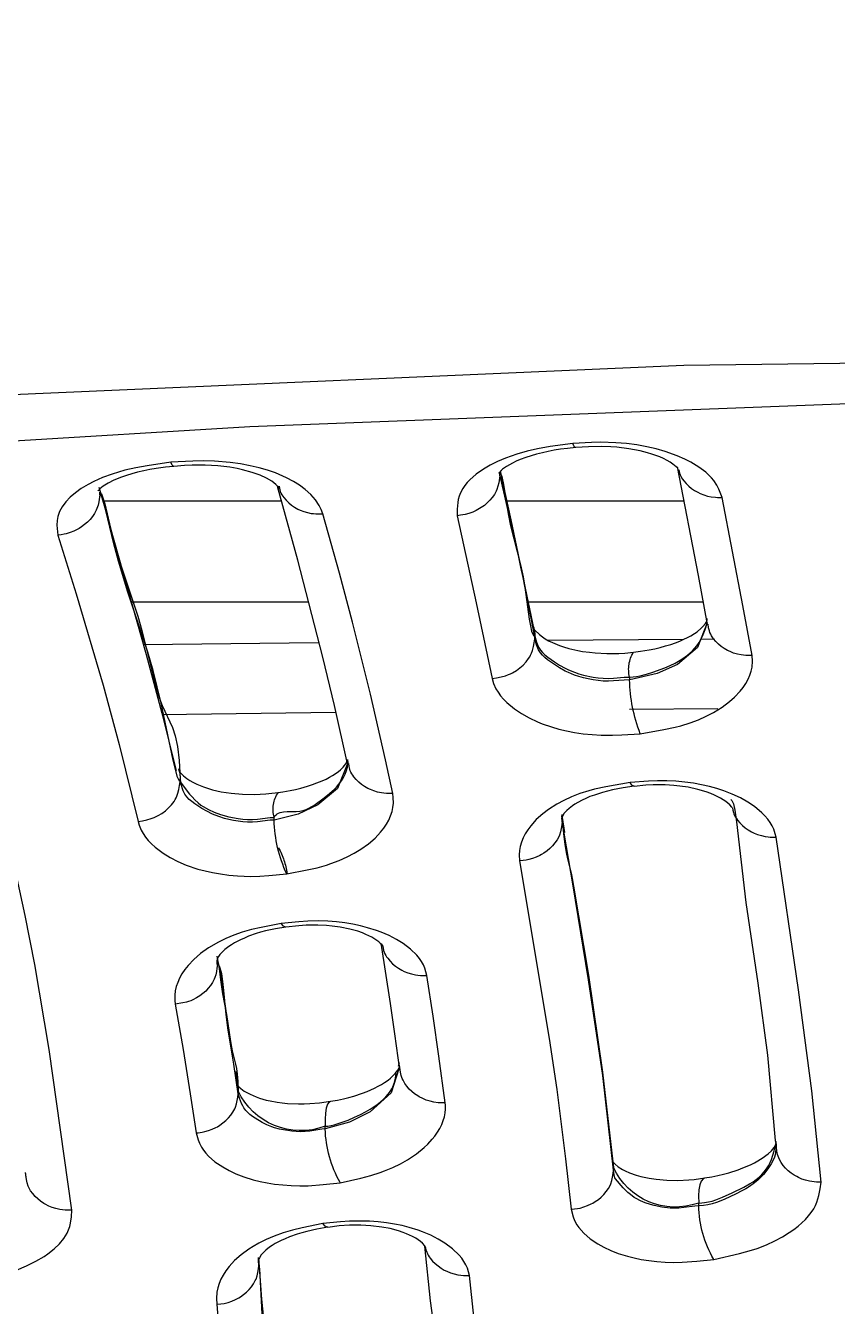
# Model space of a CAD drawing. Header units: inches. Extents: x 5931 to 10048, y 0 to 3185.
# Drawn here: x 7219.383 to 7220.759, y 967.028 to 969.2 of the extents above; entities that cross this region are included whole.
import ezdxf

# ---------------------------------------------------------------- set-up
doc = ezdxf.new("R2010")
doc.units = ezdxf.units.IN
doc.header["$LTSCALE"] = 48
doc.header["$MEASUREMENT"] = 0
doc.linetypes.add('DASHDOT2', pattern=[0.5, 0.25, -0.125, 0, -0.125])
for name, color, linetype in [('A-Eqpm-NIC', 8, 'DASHDOT2'), ('A-Flor-Case-Full Height', 8, 'Continuous'), ('A-Flor-Pattern', 8, 'Continuous')]:
    doc.layers.add(name, color=color, linetype=linetype)

# ---------------------------------------------------------------- blocks, each defined once
blk = doc.blocks.new('Precor_r815')
for p, q in [((1.635, 67.3025), (1.635, 67.3073)), ((1.635, 67.3073), (1.635, 67.3073)), ((2.3144, 67.269), (2.3144, 67.2738)), ((1.3217, 67.258), (1.6232, 67.258)), ((2.0055, 67.258), (2.3061, 67.258)), ((1.587, 67.0802), (1.2889, 67.0802)), ((2.2609, 67.0802), (1.9604, 67.0802)), ((1.5753, 67.02), (1.5753, 67.02)), ((1.5753, 67.0152), (1.5753, 67.02)), ((1.5753, 67.0152), (1.5753, 67.0152)), ((1.4141, 66.9428), (1.4141, 66.9477)), ((2.178, 66.768), (2.178, 66.768)), ((2.178, 66.7631), (2.178, 66.768)), ((2.178, 66.7631), (2.178, 66.7631)), ((1.5286, 66.6977), (1.5286, 66.6977)), ((1.5286, 66.6929), (1.5286, 66.6977)), ((2.0183, 66.6953), (2.0183, 66.7002)), ((2.1147, 66.4403), (2.1147, 66.4452)), ((2.0793, 66.2128), (2.0793, 66.2176)), ((1.9314, 66.1504), (1.9314, 66.1552)), ((1.4415, 66.0778), (1.4415, 66.0826)), ((1.2969, 66.0149), (1.2969, 66.0198)), ((2.0442, 65.9099), (2.0442, 65.9145))]:
    blk.add_line(p, q)
for points in [[(0, 67.5133), (1.3221, 67.4975), (2.6846, 67.4357), (4.0554, 67.3309), (4.4175, 67.2874), (4.8854, 67.1892), (5.1803, 67.088), (5.3818, 66.9957), (5.5557, 66.8932), (5.7196, 66.7614), (5.8228, 66.6357), (5.8875, 66.4905), (5.9043, 66.3127), (5.7837, 65.4609)], [(5.6769, 65.853), (5.7282, 66.2624), (5.7264, 66.3454), (5.7106, 66.4396), (5.6893, 66.5033), (5.6427, 66.5945), (5.5568, 66.7048), (5.4449, 66.8048), (5.2551, 66.9251), (4.9992, 67.038), (4.7425, 67.1179), (4.3824, 67.1902), (4.0278, 67.2352), (2.6745, 67.3506), (2.0596, 67.3897), (0.9895, 67.4324), (0, 67.448)], [(1.2569, 67.2646), (1.2626, 67.2793), (1.2661, 67.2865), (1.2712, 67.2943), (1.2752, 67.2993), (1.2848, 67.3089), (1.2965, 67.318), (1.31, 67.3266), (1.3204, 67.3322), (1.3333, 67.3381), (1.354, 67.3457), (1.369, 67.3502), (1.385, 67.354), (1.4019, 67.3571), (1.4195, 67.3595), (1.4375, 67.3611), (1.4631, 67.3618), (1.4789, 67.3614), (1.5108, 67.3598)], [(1.3315, 67.3131), (1.3324, 67.3163), (1.3406, 67.3234), (1.3456, 67.3269), (1.3506, 67.3299), (1.3564, 67.333), (1.3631, 67.336), (1.3764, 67.3411), (1.3839, 67.3434), (1.3965, 67.3468), (1.4154, 67.3504), (1.4358, 67.353), (1.4463, 67.3538), (1.4624, 67.3544), (1.484, 67.3539), (1.5057, 67.3525)], [(1.5056, 67.3526), (1.5199, 67.3511), (1.5315, 67.3495), (1.5422, 67.3477), (1.5525, 67.3457), (1.5625, 67.3434), (1.5724, 67.3408), (1.5817, 67.338), (1.5905, 67.3351), (1.6004, 67.3313), (1.6072, 67.3283), (1.6134, 67.3252), (1.6233, 67.3194), (1.6303, 67.3144), (1.6327, 67.3121), (1.6367, 67.3074), (1.6367, 67.3078)], [(1.5057, 67.3529), (1.5059, 67.3528), (1.5062, 67.3527), (1.5063, 67.3526), (1.5064, 67.3526), (1.5066, 67.3527), (1.5067, 67.3527), (1.507, 67.3529), (1.5073, 67.3532), (1.5076, 67.3535), (1.5079, 67.354), (1.5082, 67.3544), (1.5085, 67.355), (1.5089, 67.3556), (1.5095, 67.3569), (1.5101, 67.3583), (1.5108, 67.3598)], [(1.5108, 67.3598), (1.5492, 67.3547), (1.5707, 67.3506), (1.5886, 67.3461), (1.6057, 67.341), (1.6251, 67.3338), (1.6387, 67.3278), (1.6512, 67.3213), (1.6626, 67.3144), (1.6748, 67.3056), (1.6856, 67.2958), (1.6902, 67.2908), (1.6942, 67.2858), (1.6977, 67.2806), (1.7018, 67.2726), (1.7039, 67.2669), (1.7054, 67.2612), (1.7064, 67.2555), (1.7073, 67.244), (1.7074, 67.2324)], [(1.9357, 67.2358), (1.9383, 67.2431), (1.9418, 67.2505), (1.9481, 67.2602), (1.9561, 67.2697), (1.9658, 67.2787), (1.9751, 67.286), (1.9856, 67.2928), (1.9973, 67.2993), (2.0162, 67.3078), (2.0295, 67.3126), (2.0438, 67.3168), (2.0589, 67.3206), (2.0755, 67.3238), (2.0929, 67.3264), (2.1198, 67.3286), (2.1381, 67.329), (2.1566, 67.3286), (2.1939, 67.3266)], [(1.3304, 67.3133), (1.3293, 67.3075), (1.3284, 67.3047), (1.3273, 67.3019), (1.3259, 67.2992), (1.3242, 67.2966), (1.3224, 67.294), (1.3184, 67.2892), (1.3139, 67.2847), (1.3092, 67.2806), (1.3041, 67.2769), (1.2986, 67.2736), (1.2943, 67.2714), (1.2883, 67.269), (1.282, 67.2671), (1.2755, 67.2657), (1.2684, 67.2648), (1.2648, 67.2646), (1.2569, 67.2646)], [(1.282, 67.0406), (1.2971, 67.1269), (1.3328, 67.3184)], [(1.635, 67.3073), (1.634, 67.3069), (1.6331, 67.3058), (1.6313, 67.3016), (1.6283, 67.2874), (1.6206, 67.2355), (1.6164, 67.2143), (1.5995, 67.1459), (1.5952, 67.1244), (1.5921, 67.106), (1.5849, 67.05), (1.5829, 67.0381), (1.5807, 67.0286), (1.5782, 67.0223), (1.5768, 67.0206), (1.5753, 67.02)], [(1.6345, 67.3111), (1.6162, 67.2252), (1.5771, 67.0317)], [(2.009, 67.2787), (2.0103, 67.2825), (2.0153, 67.2875), (2.0221, 67.293), (2.0311, 67.2984), (2.0419, 67.3036), (2.0554, 67.3087), (2.072, 67.3135), (2.0813, 67.3155), (2.0933, 67.3177), (2.1138, 67.3202), (2.1354, 67.3216), (2.1577, 67.3216), (2.1707, 67.3209), (2.189, 67.3192)], [(2.1891, 67.3195), (2.1896, 67.3195), (2.1916, 67.3216), (2.1939, 67.3266)], [(2.1891, 67.3194), (2.2028, 67.3179), (2.219, 67.3155), (2.2296, 67.3136), (2.2398, 67.3114), (2.2502, 67.3089), (2.2601, 67.3062), (2.2694, 67.3032), (2.2778, 67.3003), (2.2908, 67.2948), (2.3001, 67.29), (2.3086, 67.2847), (2.3117, 67.2823), (2.3147, 67.2795), (2.3175, 67.2764), (2.3173, 67.277)], [(2.1939, 67.3266), (2.2338, 67.3206), (2.2532, 67.317), (2.2718, 67.3126), (2.2937, 67.3059), (2.31, 67.2996), (2.3248, 67.2927), (2.3345, 67.2875), (2.346, 67.2803), (2.356, 67.2729), (2.3648, 67.2651), (2.3724, 67.2568), (2.3785, 67.2482), (2.3831, 67.2395), (2.386, 67.2307), (2.3871, 67.2241), (2.3874, 67.2154), (2.3856, 67.1979)], [(1.635, 67.3024), (1.6367, 67.2903), (1.638, 67.2843), (1.6399, 67.2785), (1.6411, 67.2756), (1.6441, 67.27), (1.6476, 67.2647), (1.6517, 67.2596), (1.6561, 67.2549), (1.661, 67.2506), (1.6663, 67.2466), (1.6691, 67.2448), (1.6749, 67.2415), (1.6809, 67.2387), (1.6873, 67.2363), (1.6937, 67.2345), (1.7014, 67.233), (1.7074, 67.2324)], [(1.2063, 66.9856), (1.2218, 67.0741), (1.2569, 67.2646)], [(1.8938, 66.7945), (1.916, 66.8977), (1.9356, 66.9829), (1.9779, 67.154), (2.0123, 67.2838)], [(2.01, 67.2843), (2.0094, 67.2807), (2.0088, 67.2777), (2.0079, 67.2748), (2.0067, 67.2721), (2.0053, 67.2694), (2.0037, 67.2668), (2.0019, 67.2643), (1.9979, 67.2595), (1.9935, 67.2551), (1.9888, 67.251), (1.9837, 67.2473), (1.9783, 67.2441), (1.974, 67.242), (1.9679, 67.2397), (1.9617, 67.2378), (1.9552, 67.2365), (1.9513, 67.236), (1.9474, 67.2357), (1.9435, 67.2355), (1.9357, 67.2358)], [(2.3144, 67.2738), (2.3117, 67.2711), (2.3061, 67.2535), (2.2964, 67.2104), (2.2803, 67.1502), (2.25, 67.0552), (2.2431, 67.03), (2.2229, 66.9454), (2.2135, 66.9118), (2.2085, 66.8978), (2.1908, 66.8586), (2.1863, 66.844), (2.1826, 66.825), (2.1798, 66.8002), (2.178, 66.768)], [(2.178, 66.7631), (2.1793, 66.764), (2.1824, 66.7711), (2.19, 66.8013), (2.2102, 66.9016), (2.2239, 66.9593), (2.2329, 66.9917), (2.2674, 67.0991), (2.2828, 67.152), (2.2907, 67.1829), (2.3041, 67.2418), (2.3103, 67.2637), (2.3124, 67.2676), (2.3144, 67.2689)], [(2.316, 67.2829), (2.3137, 67.2751), (2.3113, 67.2661), (2.3066, 67.2482)], [(2.3144, 67.2689), (2.3161, 67.2567), (2.3174, 67.2507), (2.3193, 67.2449), (2.3205, 67.242), (2.3235, 67.2364), (2.327, 67.231), (2.331, 67.2258), (2.3355, 67.2211), (2.3404, 67.2166), (2.3457, 67.2126), (2.3498, 67.2098), (2.3527, 67.2081), (2.3587, 67.2051), (2.365, 67.2026), (2.3714, 67.2005), (2.3753, 67.1995), (2.3799, 67.1986), (2.3856, 67.1979)], [(1.7074, 67.2324), (1.6748, 67.0789), (1.6478, 66.9453)], [(1.8166, 66.7423), (1.8288, 66.8016), (1.8544, 66.9175), (1.8849, 67.0443), (1.9073, 67.1309), (1.9357, 67.2358)], [(2.3856, 67.1979), (2.3544, 67.0944), (2.3087, 66.9332), (2.2815, 66.8287), (2.2495, 66.6928)], [(2.2906, 67.1894), (2.2355, 66.9872), (2.2093, 66.884), (2.1846, 66.7827)], [(1.4076, 66.9917), (1.3958, 66.9932), (1.3808, 66.9957), (1.3713, 66.9977), (1.3621, 67), (1.353, 67.0026), (1.3445, 67.0053), (1.3365, 67.0082), (1.329, 67.0112), (1.3222, 67.0143), (1.316, 67.0174), (1.3104, 67.0206), (1.3041, 67.0245), (1.2997, 67.0277), (1.2926, 67.0337), (1.2897, 67.0368), (1.2855, 67.042), (1.2832, 67.0456), (1.2824, 67.048), (1.2824, 67.0511)], [(1.2063, 66.9856), (1.2125, 66.9855), (1.2166, 66.9857), (1.2207, 66.9861), (1.2247, 66.9867), (1.2312, 66.9882), (1.2375, 66.9901), (1.2436, 66.9926), (1.2479, 66.9948), (1.2534, 66.9981), (1.2586, 67.0018), (1.2633, 67.006), (1.2677, 67.0106), (1.2717, 67.0154), (1.2751, 67.0206), (1.2765, 67.0233), (1.2777, 67.0261), (1.2787, 67.029), (1.28, 67.0344), (1.2809, 67.0408)], [(1.2824, 67.0436), (1.2989, 66.9996), (1.3327, 66.9701), (1.3672, 66.954), (1.4141, 66.9428)], [(1.4141, 66.9477), (1.4082, 66.9479), (1.4023, 66.9486), (1.3965, 66.9497), (1.3854, 66.9526), (1.3748, 66.9561), (1.3546, 66.964), (1.3454, 66.968), (1.3369, 66.9724), (1.3256, 66.9792), (1.3158, 66.9865), (1.3075, 66.9942), (1.3039, 66.9981), (1.3001, 67.0029), (1.2962, 67.0085), (1.293, 67.0142), (1.2903, 67.0199), (1.2861, 67.0314), (1.2826, 67.043)], [(1.5777, 67.0364), (1.5765, 67.0313), (1.5752, 67.0304), (1.5675, 67.0226), (1.5625, 67.0185), (1.5576, 67.0151), (1.552, 67.0118), (1.5454, 67.0085), (1.5335, 67.0034), (1.5267, 67.001), (1.5177, 66.9982), (1.5024, 66.9945), (1.4941, 66.993), (1.4827, 66.9914), (1.473, 66.9904), (1.4528, 66.9893), (1.4324, 66.9895), (1.4223, 66.9901), (1.4075, 66.9917)], [(1.578, 67.0363), (1.5772, 67.0343), (1.5769, 67.0333), (1.5765, 67.0318), (1.5761, 67.0301), (1.5758, 67.0285), (1.5757, 67.0268), (1.5755, 67.0251), (1.5754, 67.0234), (1.5753, 67.02)], [(1.2932, 67.0147), (1.27, 67.0149)], [(1.5524, 67.0128), (1.3228, 67.0145)], [(1.5753, 67.02), (1.5725, 67.0095), (1.5701, 67.0032), (1.5688, 67.0004), (1.5657, 66.9953), (1.5621, 66.9909), (1.5581, 66.9868), (1.5535, 66.9829), (1.5419, 66.9744), (1.5332, 66.9687), (1.5235, 66.9631), (1.5182, 66.9605), (1.508, 66.9561), (1.5006, 66.9536), (1.4928, 66.9513), (1.4763, 66.9477), (1.4679, 66.9465), (1.4592, 66.9456), (1.4504, 66.9454), (1.4414, 66.9457), (1.4233, 66.9473), (1.4141, 66.9477)], [(1.4141, 66.9428), (1.4233, 66.9424), (1.4414, 66.9408), (1.4504, 66.9404), (1.4592, 66.9407), (1.4679, 66.9415), (1.4763, 66.9428), (1.4846, 66.9444), (1.4929, 66.9464), (1.5007, 66.9486), (1.5081, 66.9512), (1.5183, 66.9556), (1.5236, 66.9583), (1.5333, 66.9639), (1.542, 66.9696), (1.5537, 66.9782), (1.5582, 66.982), (1.5622, 66.9861), (1.5658, 66.9906), (1.5689, 66.9957), (1.5702, 66.9985), (1.5725, 67.0048), (1.5753, 67.0152)], [(1.6478, 66.9453), (1.6402, 66.9466), (1.6326, 66.9481), (1.6253, 66.9501), (1.62, 66.952), (1.6165, 66.9535), (1.6132, 66.9552), (1.6067, 66.9592), (1.6007, 66.9637), (1.5952, 66.9688), (1.5902, 66.9744), (1.5859, 66.9802), (1.584, 66.9833), (1.5824, 66.9865), (1.5809, 66.9897), (1.5792, 66.9946), (1.5775, 67.0014), (1.5763, 67.0082), (1.5753, 67.0152)], [(2.2405, 67.0052), (1.9435, 67.0088)], [(1.3961, 66.8477), (1.3559, 66.855), (1.3367, 66.8593), (1.3275, 66.8618), (1.3116, 66.8668), (1.2973, 66.8724), (1.2841, 66.8785), (1.272, 66.885), (1.2572, 66.8944), (1.2443, 66.9044), (1.2359, 66.9121), (1.2264, 66.9226), (1.2211, 66.9295), (1.2167, 66.9366), (1.2129, 66.9437), (1.2099, 66.9508), (1.2077, 66.958), (1.2063, 66.9652), (1.2056, 66.976), (1.2063, 66.9856)], [(1.6478, 66.9453), (1.6453, 66.9365), (1.6413, 66.927), (1.6377, 66.9208), (1.6335, 66.9147), (1.6285, 66.9087), (1.6229, 66.9028), (1.6097, 66.8915), (1.5982, 66.8833), (1.5852, 66.8757), (1.5708, 66.8686), (1.5629, 66.8653), (1.5472, 66.8596), (1.5348, 66.856), (1.5216, 66.8528), (1.5078, 66.85), (1.4931, 66.8477), (1.478, 66.8461), (1.4626, 66.8451), (1.4432, 66.8449), (1.4275, 66.8455), (1.3961, 66.8477)], [(1.2642, 66.8914), (1.4144, 66.8903)], [(1.9142, 66.8849), (2.209, 66.8809)], [(1.8166, 66.7423), (1.8231, 66.7421), (1.8274, 66.7423), (1.8317, 66.7427), (1.8359, 66.7433), (1.8424, 66.7447), (1.8487, 66.7467), (1.8548, 66.7491), (1.8591, 66.7513), (1.8646, 66.7546), (1.8697, 66.7583), (1.8744, 66.7625), (1.8789, 66.767), (1.8828, 66.7719), (1.8846, 66.7744), (1.8863, 66.777), (1.8877, 66.7797), (1.8889, 66.7825), (1.8899, 66.7854), (1.8908, 66.7898), (1.8916, 66.7949)], [(2.0183, 66.7002), (2.0169, 66.7027), (2.0151, 66.7047), (2.0131, 66.7063), (2.0107, 66.7076), (2.0082, 66.7086), (2.0026, 66.7098), (1.9964, 66.7103), (1.9806, 66.7105), (1.9746, 66.7111), (1.9691, 66.7123), (1.964, 66.714), (1.9594, 66.7161), (1.9551, 66.7185), (1.9511, 66.7212), (1.9335, 66.7348), (1.9242, 66.7425), (1.916, 66.75), (1.9124, 66.7537), (1.9083, 66.7585), (1.904, 66.7644), (1.9004, 66.7704), (1.8975, 66.7765), (1.8953, 66.7827), (1.8939, 66.7889), (1.8932, 66.795), (1.8933, 66.8024)], [(1.8933, 66.7988), (1.8932, 66.7966), (1.9107, 66.751), (1.9438, 66.7221), (1.9777, 66.7059), (2.0183, 66.6953)], [(2.0112, 66.7441), (2.0037, 66.7452), (1.9913, 66.7474), (1.9818, 66.7495), (1.9728, 66.7518), (1.9617, 66.7551), (1.9533, 66.7579), (1.9455, 66.7608), (1.9365, 66.7646), (1.93, 66.7678), (1.9242, 66.7709), (1.919, 66.7741), (1.9131, 66.778), (1.9091, 66.7811), (1.9056, 66.7841), (1.9012, 66.7885), (1.8987, 66.7914), (1.8955, 66.7961), (1.894, 66.7992), (1.8935, 66.8012)], [(2.1808, 66.7856), (2.1795, 66.7809), (2.1721, 66.7732), (2.1665, 66.7685), (2.1618, 66.7653), (2.1562, 66.762), (2.1497, 66.7586), (2.1384, 66.7538), (2.1318, 66.7515), (2.1232, 66.7488), (2.1083, 66.7454), (2.0913, 66.7427), (2.0719, 66.7411), (2.052, 66.7407), (2.0422, 66.741), (2.0324, 66.7416), (2.0223, 66.7427), (2.0111, 66.7443)], [(2.181, 66.7855), (2.1801, 66.7829), (2.1796, 66.7816), (2.1791, 66.7798), (2.1788, 66.7782), (2.1785, 66.7765), (2.1783, 66.7748), (2.1782, 66.7731), (2.1781, 66.7714), (2.178, 66.768)], [(1.1655, 66.6653), (1.1669, 66.6712), (1.1694, 66.6794), (1.1721, 66.6853), (1.1755, 66.6912), (1.1796, 66.697), (1.1843, 66.7027), (1.1897, 66.7083), (1.2022, 66.7191), (1.2134, 66.727), (1.226, 66.7344), (1.24, 66.7413), (1.2544, 66.7471), (1.2662, 66.7511), (1.2787, 66.7546), (1.2919, 66.7577), (1.3059, 66.7604), (1.3206, 66.7625), (1.3358, 66.764), (1.3512, 66.7647), (1.3667, 66.7648), (1.3823, 66.7642), (1.4136, 66.7619)], [(2.178, 66.768), (2.1772, 66.7623), (2.1763, 66.7602), (2.1621, 66.7413), (2.1577, 66.7361), (2.1529, 66.7309), (2.1475, 66.7258), (2.1428, 66.7219), (2.1388, 66.7191), (2.1301, 66.7139), (2.1204, 66.7094), (2.1096, 66.7054), (2.0953, 66.7013), (2.0796, 66.6983), (2.0716, 66.6972), (2.0634, 66.6966), (2.055, 66.6966), (2.0465, 66.6972), (2.0249, 66.6999), (2.0183, 66.7002)], [(2.0183, 66.6953), (2.0249, 66.695), (2.0465, 66.6923), (2.0551, 66.6916), (2.0634, 66.6917), (2.0716, 66.6923), (2.0876, 66.6946), (2.0954, 66.6963), (2.1028, 66.6982), (2.1125, 66.7015), (2.123, 66.706), (2.1324, 66.7109), (2.1409, 66.716), (2.1532, 66.7242), (2.1581, 66.7279), (2.1625, 66.7319), (2.1665, 66.7364), (2.1698, 66.7413), (2.1727, 66.747), (2.1739, 66.7502), (2.1775, 66.7625), (2.178, 66.7631)], [(2.2495, 66.6928), (2.242, 66.6942), (2.2345, 66.6958), (2.2273, 66.6979), (2.222, 66.6999), (2.2186, 66.7014), (2.2153, 66.7032), (2.209, 66.7072), (2.203, 66.7118), (2.1976, 66.7169), (2.1927, 66.7224), (2.1884, 66.7283), (2.1866, 66.7314), (2.1849, 66.7345), (2.1835, 66.7377), (2.1818, 66.7426), (2.1801, 66.7493), (2.1789, 66.7562), (2.178, 66.7631)], [(1.2402, 66.7169), (1.2403, 66.718), (1.244, 66.7223), (1.2473, 66.7255), (1.2507, 66.7283), (1.2599, 66.7343), (1.2701, 66.7395), (1.2761, 66.7421), (1.2842, 66.7452), (1.2984, 66.7495), (1.315, 66.7532), (1.3291, 66.7553), (1.339, 66.7564), (1.354, 66.7574), (1.3641, 66.7577), (1.3742, 66.7576), (1.3867, 66.7569), (1.4065, 66.7548)], [(1.4065, 66.7552), (1.4072, 66.7552), (1.4103, 66.757), (1.4136, 66.7619)], [(1.4065, 66.7551), (1.4252, 66.7522), (1.4431, 66.7488), (1.452, 66.7466), (1.4604, 66.7442), (1.4741, 66.7396), (1.4817, 66.7367), (1.4886, 66.7336), (1.4949, 66.7306), (1.502, 66.7266), (1.5071, 66.7234), (1.5115, 66.7204), (1.517, 66.7159), (1.5209, 66.7123), (1.5252, 66.7073), (1.5289, 66.7009), (1.5292, 66.7009), (1.5288, 66.6963)], [(1.4136, 66.7619), (1.4546, 66.7542), (1.474, 66.7497), (1.4834, 66.7471), (1.4991, 66.742), (1.5131, 66.7363), (1.5259, 66.7302), (1.5377, 66.7236), (1.5523, 66.714), (1.5618, 66.7065), (1.5729, 66.6961), (1.5822, 66.6855), (1.5873, 66.6783), (1.5917, 66.6711), (1.5953, 66.6638), (1.5981, 66.6564), (1.6001, 66.649), (1.6014, 66.6416), (1.6018, 66.6343), (1.6011, 66.6234)], [(1.9969, 66.6004), (1.962, 66.6074), (1.9453, 66.6114), (1.9294, 66.616), (1.9218, 66.6186), (1.9076, 66.6242), (1.8944, 66.6303), (1.8823, 66.6369), (1.8712, 66.6438), (1.8581, 66.6535), (1.8469, 66.6635), (1.8374, 66.6739), (1.8319, 66.681), (1.8273, 66.6882), (1.8234, 66.6955), (1.8203, 66.7029), (1.8179, 66.7103), (1.8164, 66.7176), (1.8156, 66.725), (1.8159, 66.735), (1.8166, 66.7423)], [(1.2421, 66.7314), (1.2405, 66.7301), (1.238, 66.7238), (1.2356, 66.7129), (1.2324, 66.6925), (1.2165, 66.5501), (1.1965, 66.4078), (1.1802, 66.2804), (1.1672, 66.1301), (1.1655, 66.1236)], [(1.2394, 66.717), (1.2388, 66.7127), (1.238, 66.709), (1.237, 66.7062), (1.2358, 66.7034), (1.2344, 66.7006), (1.2328, 66.698), (1.231, 66.6954), (1.2269, 66.6906), (1.2225, 66.686), (1.2177, 66.6818), (1.2126, 66.678), (1.2071, 66.6747), (1.2028, 66.6725), (1.1967, 66.67), (1.1904, 66.668), (1.1839, 66.6665), (1.1791, 66.6658), (1.1754, 66.6654), (1.1705, 66.6653), (1.1655, 66.6653)], [(1.5286, 66.6977), (1.5267, 66.6719), (1.5245, 66.6524), (1.5223, 66.6379), (1.5199, 66.6268), (1.5152, 66.6086), (1.5128, 66.5985), (1.5117, 66.5925), (1.5095, 66.5787)], [(1.5287, 66.6999), (1.5247, 66.6736)], [(1.5286, 66.6929), (1.5287, 66.6937), (1.5287, 66.6943), (1.5288, 66.6949), (1.5289, 66.6958), (1.5292, 66.6971), (1.5292, 66.6977), (1.5292, 66.6979), (1.5292, 66.6982), (1.5292, 66.6985), (1.5291, 66.6988), (1.529, 66.6991), (1.5289, 66.6995), (1.5285, 66.7005)], [(1.5288, 66.7053), (1.5286, 66.6977)], [(1.5286, 66.6977), (1.5296, 66.7029)], [(1.5291, 66.7005), (1.5291, 66.7053)], [(1.4415, 66.0778), (1.46, 66.2445), (1.4839, 66.4137), (1.5109, 66.5829), (1.5286, 66.6929)], [(1.5286, 66.6929), (1.5293, 66.6868), (1.5303, 66.6807), (1.5316, 66.6747), (1.5335, 66.6689), (1.5347, 66.666), (1.5376, 66.6605), (1.5412, 66.6551), (1.5452, 66.6501), (1.5497, 66.6454), (1.5546, 66.6411), (1.5598, 66.6372), (1.564, 66.6345), (1.5669, 66.6329), (1.573, 66.63), (1.5792, 66.6276), (1.5857, 66.6257), (1.59, 66.6247), (1.5953, 66.6239), (1.6011, 66.6234)], [(2.2495, 66.6928), (2.2475, 66.6864), (2.2441, 66.6777), (2.2408, 66.6715), (2.2368, 66.6654), (2.2321, 66.6594), (2.2267, 66.6536), (2.2207, 66.6478), (2.2067, 66.6368), (2.1951, 66.6294), (2.1822, 66.6224), (2.168, 66.616), (2.1477, 66.6089), (2.1356, 66.6056), (2.1229, 66.6027), (2.1095, 66.6003), (2.0952, 66.5983), (2.0804, 66.5969), (2.0577, 66.5961), (2.0425, 66.5965), (2.0273, 66.5974), (1.9969, 66.6004)], [(1.0887, 66.0564), (1.1045, 66.2175), (1.1271, 66.3956), (1.1655, 66.6653)], [(1.6011, 66.6234), (1.5511, 66.3102), (1.5382, 66.2201), (1.5233, 66.0976), (1.5138, 66.0089)], [(2.362, 66.0073), (2.4008, 66.2908), (2.4248, 66.4405), (2.4413, 66.5272), (2.4592, 66.614)], [(1.5095, 66.5787), (1.4844, 66.4216), (1.4602, 66.2508), (1.4415, 66.0826)], [(1.7589, 66.4214), (1.7623, 66.434), (1.7647, 66.44), (1.7677, 66.4457), (1.7714, 66.4513), (1.7758, 66.4568), (1.7864, 66.4675), (1.7993, 66.4776), (1.8105, 66.4848), (1.8229, 66.4915), (1.8367, 66.4977), (1.8441, 66.5006), (1.8594, 66.5055), (1.8716, 66.5087), (1.8844, 66.5115), (1.898, 66.5138), (1.9123, 66.5156), (1.9271, 66.5168), (1.9421, 66.5174), (1.961, 66.517), (1.9761, 66.5161), (2.0063, 66.5131)], [(1.835, 66.4744), (1.8352, 66.4763), (1.8346, 66.4739), (1.8374, 66.4775), (1.8404, 66.4805), (1.8436, 66.4831), (1.8524, 66.4887), (1.8623, 66.4937), (1.8682, 66.4962), (1.8762, 66.4991), (1.8899, 66.5031), (1.9061, 66.5065), (1.9198, 66.5084), (1.9295, 66.5093), (1.9441, 66.5101), (1.9539, 66.5102), (1.9638, 66.51), (1.9766, 66.509), (1.9983, 66.5063)], [(1.9983, 66.5067), (1.9991, 66.5066), (2.0026, 66.5084), (2.0063, 66.5131)], [(1.9983, 66.5066), (2.016, 66.5034), (2.033, 66.4997), (2.0412, 66.4975), (2.049, 66.495), (2.0617, 66.4904), (2.0688, 66.4873), (2.0754, 66.4842), (2.0856, 66.4788), (2.0908, 66.4755), (2.0954, 66.4723), (2.1021, 66.4669), (2.1055, 66.4637), (2.1105, 66.458), (2.1127, 66.4549), (2.1148, 66.451), (2.1153, 66.4489)], [(2.0063, 66.5131), (2.0405, 66.5061), (2.0569, 66.5021), (2.0724, 66.4975), (2.0869, 66.4922), (2.1003, 66.4864), (2.1126, 66.4801), (2.1298, 66.4697), (2.1432, 66.4598), (2.1547, 66.4495), (2.1644, 66.4389), (2.1701, 66.4315), (2.1749, 66.4241), (2.179, 66.4166), (2.1822, 66.4091), (2.1847, 66.4016), (2.1863, 66.3941), (2.187, 66.3866), (2.1868, 66.377), (2.1862, 66.3705)], [(1.8341, 66.4746), (1.8333, 66.4695), (1.8323, 66.4651), (1.8314, 66.4623), (1.8301, 66.4595), (1.8287, 66.4567), (1.8271, 66.4541), (1.8253, 66.4515), (1.8213, 66.4466), (1.8169, 66.442), (1.8121, 66.4378), (1.807, 66.434), (1.8015, 66.4307), (1.7971, 66.4285), (1.7911, 66.426), (1.7847, 66.424), (1.7782, 66.4225), (1.774, 66.4219), (1.7696, 66.4214), (1.7653, 66.4212), (1.7589, 66.4214)], [(1.8047, 66.2549), (1.8131, 66.3183), (1.8207, 66.3717), (1.8366, 66.4783)], [(2.1147, 66.4452), (2.1142, 66.445), (2.1134, 66.4436), (2.1127, 66.4411), (2.1116, 66.4336), (2.1097, 66.4136), (2.1063, 66.3889), (2.0993, 66.3522), (2.0925, 66.3047), (2.0897, 66.2884), (2.0837, 66.2647), (2.0823, 66.2571), (2.081, 66.2473), (2.08, 66.2344), (2.0793, 66.2176)], [(2.0793, 66.2127), (2.0866, 66.265), (2.0942, 66.3104), (2.0969, 66.3287), (2.0996, 66.3521), (2.1035, 66.3949), (2.1052, 66.4106), (2.1073, 66.4241), (2.1098, 66.434), (2.1113, 66.4374), (2.1129, 66.4395), (2.1147, 66.4403)], [(2.1155, 66.455), (2.1097, 66.421), (2.1063, 66.4001), (2.099, 66.3505)], [(2.1152, 66.4521), (2.1147, 66.4452)], [(2.1147, 66.4403), (2.1154, 66.4342), (2.1163, 66.4281), (2.1176, 66.4221), (2.119, 66.4177), (2.1201, 66.4148), (2.1229, 66.4091), (2.1263, 66.4037), (2.1302, 66.3986), (2.1346, 66.3938), (2.1394, 66.3894), (2.1446, 66.3853), (2.1501, 66.3817), (2.1565, 66.3782), (2.1599, 66.3767), (2.164, 66.3752), (2.167, 66.3742), (2.1733, 66.3727), (2.1862, 66.3705)], [(2.1148, 66.4403), (2.1148, 66.4405), (2.1149, 66.4407), (2.115, 66.4415), (2.1151, 66.4425), (2.1151, 66.4438), (2.1152, 66.4452), (2.1153, 66.4484)], [(2.1154, 66.4485), (2.1154, 66.4483)], [(1.7275, 66.1967), (1.7382, 66.2788), (1.748, 66.3496), (1.7589, 66.4214)], [(2.1862, 66.3705), (2.1728, 66.2904), (2.1607, 66.2122), (2.1507, 66.1435)], [(1.7275, 66.1967), (1.7358, 66.1966), (1.7395, 66.1968), (1.7469, 66.1979), (1.7534, 66.1994), (1.7597, 66.2014), (1.7658, 66.2039), (1.7716, 66.2069), (1.7744, 66.2086), (1.7796, 66.2123), (1.7845, 66.2164), (1.7889, 66.2209), (1.7929, 66.2258), (1.7964, 66.2309), (1.7993, 66.2364), (1.8005, 66.2392), (1.8024, 66.245), (1.8037, 66.2509), (1.8052, 66.263)], [(1.807, 66.2613), (1.8052, 66.2675)], [(1.9227, 66.1992), (1.9104, 66.2015), (1.9007, 66.2036), (1.8915, 66.2059), (1.8827, 66.2085), (1.868, 66.2136), (1.8602, 66.2167), (1.8478, 66.2223), (1.8415, 66.2257), (1.8357, 66.2291), (1.8306, 66.2325), (1.8247, 66.2368), (1.8205, 66.2402), (1.817, 66.2434), (1.8125, 66.2483), (1.808, 66.2544), (1.8052, 66.2597), (1.8049, 66.2609)], [(1.8066, 66.2568), (1.8196, 66.2143), (1.8553, 66.1805), (1.89, 66.1626), (1.9314, 66.1504)], [(1.9314, 66.1552), (1.9268, 66.1555), (1.9216, 66.1565), (1.9161, 66.1578), (1.9043, 66.1617), (1.8926, 66.1662), (1.8815, 66.171), (1.8717, 66.1757), (1.863, 66.1804), (1.8551, 66.1852), (1.849, 66.1894), (1.8432, 66.1937), (1.8378, 66.1981), (1.8328, 66.2026), (1.8283, 66.2072), (1.8243, 66.2119), (1.8209, 66.2167), (1.8184, 66.221), (1.8166, 66.2249), (1.8139, 66.2326), (1.8122, 66.2403), (1.8109, 66.2481)], [(2.0842, 66.252), (2.0804, 66.2262)], [(2.0798, 66.228), (2.0796, 66.2252), (2.0804, 66.2279), (2.0786, 66.2255), (2.0751, 66.222), (2.069, 66.2173), (2.0649, 66.2147), (2.0592, 66.2116), (2.049, 66.207), (2.0429, 66.2048), (2.0318, 66.2015), (2.0248, 66.1998), (2.0132, 66.1977), (2.0046, 66.1965), (1.9956, 66.1956), (1.9769, 66.1947), (1.9674, 66.1947), (1.9579, 66.1951), (1.9413, 66.1966), (1.9227, 66.1995)], [(1.9227, 66.1991), (1.925, 66.198), (1.9278, 66.1939), (1.9299, 66.1874), (1.9312, 66.1784), (1.9317, 66.1676), (1.9314, 66.1552)], [(1.9314, 66.1504), (1.9375, 66.1501), (1.9576, 66.1467), (1.9654, 66.1458), (1.973, 66.1456), (1.9806, 66.1458), (1.988, 66.1465), (2.0022, 66.1487), (2.0089, 66.1502), (2.0176, 66.1527), (2.0222, 66.1543), (2.0308, 66.158), (2.0385, 66.162), (2.0506, 66.1692), (2.0552, 66.1724), (2.0594, 66.1757), (2.0632, 66.1792), (2.0666, 66.1831), (2.0696, 66.1875), (2.0717, 66.1911), (2.0736, 66.1952), (2.077, 66.2047), (2.0793, 66.2128)], [(2.1507, 66.1435), (2.1474, 66.1438), (2.1406, 66.1448), (2.1363, 66.1457), (2.1299, 66.1476), (2.1236, 66.1499), (2.1176, 66.1528), (2.1147, 66.1544), (2.1105, 66.1571), (2.1052, 66.161), (2.1003, 66.1653), (2.0958, 66.17), (2.0918, 66.175), (2.0883, 66.1803), (2.0853, 66.1858), (2.0841, 66.1887), (2.0822, 66.1945), (2.0809, 66.2005), (2.08, 66.2066), (2.0793, 66.2127)], [(1.9061, 66.0557), (1.8708, 66.0639), (1.8539, 66.0685), (1.8381, 66.0736), (1.8306, 66.0764), (1.8165, 66.0825), (1.8036, 66.0891), (1.7918, 66.0961), (1.7763, 66.1067), (1.7632, 66.1178), (1.7574, 66.1235), (1.7497, 66.1322), (1.7452, 66.138), (1.7407, 66.1447), (1.7368, 66.1515), (1.7336, 66.1583), (1.731, 66.1651), (1.729, 66.1719), (1.7277, 66.1788), (1.7271, 66.1856), (1.7271, 66.1922), (1.7275, 66.1967)], [(2.1507, 66.1435), (2.1474, 66.1314), (2.1452, 66.1254), (2.1417, 66.1183), (2.1384, 66.113), (2.1344, 66.1078), (2.1298, 66.1026), (2.1189, 66.0927), (2.1057, 66.0834), (2.0949, 66.0771), (2.0831, 66.0713), (2.07, 66.066), (2.0538, 66.0608), (2.0423, 66.0578), (2.0301, 66.0553), (2.0174, 66.0533), (2.0037, 66.0516), (1.9894, 66.0505), (1.9749, 66.0501), (1.9603, 66.0503), (1.9349, 66.0522), (1.9061, 66.0557)], [(1.0887, 66.0564), (1.0968, 66.0565), (1.1009, 66.0569), (1.1087, 66.0582), (1.1152, 66.0599), (1.1215, 66.0621), (1.1275, 66.0648), (1.1304, 66.0663), (1.1346, 66.0688), (1.1398, 66.0725), (1.1447, 66.0767), (1.1492, 66.0813), (1.1532, 66.0862), (1.1567, 66.0914), (1.1596, 66.0968), (1.1608, 66.0997), (1.1627, 66.1054), (1.164, 66.1114), (1.1655, 66.1235)], [(1.2969, 66.0198), (1.2918, 66.02), (1.2868, 66.0205), (1.2803, 66.0217), (1.2741, 66.0233), (1.268, 66.0253), (1.2565, 66.03), (1.24, 66.0377), (1.2202, 66.0477), (1.2105, 66.0534), (1.2046, 66.0572), (1.1991, 66.0612), (1.1941, 66.0654), (1.1895, 66.0699), (1.1854, 66.0747), (1.1817, 66.0799), (1.1783, 66.0856), (1.1757, 66.0911), (1.1734, 66.0968), (1.1707, 66.1044), (1.1685, 66.1117), (1.1659, 66.1234), (1.1654, 66.1268), (1.1655, 66.1281)], [(1.2869, 66.064), (1.2746, 66.0661), (1.2644, 66.0682), (1.2547, 66.0706), (1.2455, 66.0733), (1.2299, 66.0784), (1.2217, 66.0816), (1.2087, 66.0873), (1.2021, 66.0907), (1.1962, 66.0941), (1.1872, 66.1), (1.1827, 66.1034), (1.1788, 66.1067), (1.1734, 66.1121), (1.1689, 66.1179), (1.1665, 66.122), (1.1658, 66.1237), (1.1655, 66.1252)], [(1.1655, 66.1235), (1.1656, 66.1147), (1.1662, 66.1094), (1.167, 66.1047), (1.1681, 66.1005), (1.1696, 66.0966), (1.1735, 66.0891), (1.1793, 66.0802), (1.187, 66.0702), (1.1915, 66.0652), (1.1966, 66.0601), (1.2021, 66.0552), (1.2103, 66.0491), (1.2166, 66.045), (1.2235, 66.0411), (1.2333, 66.0359), (1.2534, 66.0261), (1.2667, 66.0206), (1.2738, 66.0183), (1.2812, 66.0165), (1.2889, 66.0153), (1.2969, 66.0149)], [(1.1655, 66.1232), (1.1655, 66.1207)], [(1.4419, 66.0915), (1.4417, 66.0899), (1.4422, 66.0917), (1.4389, 66.0881), (1.4338, 66.0838), (1.4266, 66.079), (1.422, 66.0765), (1.4146, 66.0731), (1.4032, 66.069), (1.3951, 66.0666), (1.381, 66.0635), (1.3691, 66.0617), (1.3511, 66.0601), (1.3324, 66.0597), (1.3137, 66.0605), (1.3046, 66.0614), (1.2867, 66.0641)], [(1.2969, 66.0149), (1.3035, 66.0144), (1.3224, 66.0116), (1.3307, 66.0108), (1.3383, 66.0106), (1.3456, 66.011), (1.3596, 66.0127), (1.3728, 66.0155), (1.379, 66.0172), (1.3878, 66.0202), (1.3957, 66.0237), (1.4029, 66.0276), (1.4063, 66.0297), (1.4128, 66.0346), (1.4173, 66.0386), (1.4251, 66.0467), (1.4383, 66.0625), (1.4393, 66.0643), (1.4401, 66.0665), (1.4407, 66.0694), (1.4415, 66.0778)], [(1.5138, 66.0089), (1.5078, 66.0094), (1.5027, 66.0102), (1.4985, 66.011), (1.492, 66.0129), (1.4857, 66.0152), (1.4797, 66.0181), (1.4768, 66.0197), (1.4726, 66.0223), (1.4674, 66.0262), (1.4625, 66.0304), (1.458, 66.0351), (1.4539, 66.0401), (1.4504, 66.0454), (1.4475, 66.0509), (1.4463, 66.0538), (1.4444, 66.0596), (1.4431, 66.0656), (1.4422, 66.0716), (1.4415, 66.0778)], [(2.362, 66.0073), (2.3684, 66.0071), (2.3731, 66.0073), (2.3778, 66.0078), (2.3825, 66.0085), (2.389, 66.01), (2.3953, 66.012), (2.4013, 66.0145), (2.4071, 66.0175), (2.4099, 66.0192), (2.4151, 66.0229), (2.42, 66.027), (2.4245, 66.0315), (2.4285, 66.0364), (2.432, 66.0415), (2.4349, 66.047), (2.4361, 66.0498), (2.4379, 66.0555), (2.4392, 66.0615), (2.4408, 66.0736)], [(2.4405, 66.0717), (2.4405, 66.0673)], [(1.2713, 65.9204), (1.2277, 65.9307), (1.2072, 65.9366), (1.1975, 65.9398), (1.1814, 65.9461), (1.1673, 65.9528), (1.1545, 65.96), (1.1429, 65.9676), (1.1351, 65.9733), (1.1279, 65.9791), (1.1214, 65.985), (1.1154, 65.991), (1.1101, 65.9971), (1.1055, 66.0033), (1.1015, 66.0095), (1.0984, 66.0155), (1.096, 66.0213), (1.0925, 66.033), (1.0902, 66.0447), (1.0887, 66.0564)], [(1.2869, 66.0639), (1.2893, 66.0627), (1.2924, 66.0586), (1.2948, 66.052), (1.2964, 66.0431), (1.2971, 66.0322), (1.2969, 66.0198)], [(1.5138, 66.0089), (1.5102, 65.9956), (1.5077, 65.989), (1.5039, 65.9815), (1.5006, 65.9764), (1.4921, 65.9664), (1.4814, 65.9569), (1.4685, 65.9479), (1.458, 65.9418), (1.4464, 65.9361), (1.4336, 65.931), (1.4179, 65.9258), (1.4064, 65.9229), (1.3944, 65.9204), (1.3818, 65.9183), (1.3681, 65.9166), (1.3539, 65.9155), (1.3394, 65.915), (1.3249, 65.9152), (1.2998, 65.917), (1.2713, 65.9204)], [(2.537, 65.8783), (2.495, 65.8889), (2.475, 65.8948), (2.4562, 65.9014), (2.4389, 65.9088), (2.4231, 65.917), (2.409, 65.9257), (2.4026, 65.9302), (2.3919, 65.9389), (2.3829, 65.9479), (2.3756, 65.957), (2.3726, 65.9617), (2.3698, 65.9668), (2.3675, 65.9726), (2.3656, 65.9783), (2.3643, 65.9841), (2.3628, 65.9957), (2.362, 66.0073)], [(1.6863, 65.8921), (1.69, 65.9047), (1.6925, 65.9108), (1.6957, 65.9166), (1.6996, 65.9223), (1.7041, 65.928), (1.7151, 65.9389), (1.7285, 65.9492), (1.7397, 65.9563), (1.7523, 65.963), (1.7661, 65.9691), (1.7736, 65.9719), (1.7889, 65.9768), (1.801, 65.9799), (1.8138, 65.9825), (1.8273, 65.9848), (1.8417, 65.9865), (1.8565, 65.9876), (1.8715, 65.988), (1.8903, 65.9876), (1.9054, 65.9865), (1.9355, 65.9834)], [(1.7622, 65.9432), (1.7623, 65.9443), (1.7662, 65.9488), (1.7697, 65.952), (1.7733, 65.9548), (1.7777, 65.9577), (1.7829, 65.9607), (1.7931, 65.9656), (1.799, 65.968), (1.8071, 65.9708), (1.8211, 65.9746), (1.8352, 65.9774), (1.8537, 65.9797), (1.8708, 65.9807), (1.8806, 65.9808), (1.8904, 65.9806), (1.9077, 65.9794), (1.9273, 65.9767)], [(1.9273, 65.977), (1.9282, 65.977), (1.9317, 65.9787), (1.9355, 65.9834)], [(1.9355, 65.9834), (1.9705, 65.976), (1.9873, 65.9718), (2.0032, 65.9671), (2.018, 65.9616), (2.0317, 65.9555), (2.0443, 65.949), (2.054, 65.9432), (2.0613, 65.9384), (2.0744, 65.9285), (2.0855, 65.9182), (2.0949, 65.9076), (2.1003, 65.9002), (2.105, 65.8928), (2.1088, 65.8853), (2.1118, 65.8777), (2.1141, 65.8701), (2.1155, 65.8626), (2.1162, 65.8513), (2.1155, 65.8411)], [(1.9273, 65.977), (1.9456, 65.9736), (1.963, 65.9697), (1.9714, 65.9674), (1.9794, 65.9648), (1.9923, 65.96), (1.9996, 65.9569), (2.0062, 65.9538), (2.0164, 65.9482), (2.0214, 65.945), (2.0259, 65.9419), (2.0323, 65.9366), (2.0355, 65.9335), (2.0402, 65.9281), (2.0434, 65.923), (2.0446, 65.9202), (2.0449, 65.9182)], [(1.7614, 65.9433), (1.7604, 65.9375), (1.7596, 65.9346), (1.7579, 65.9304), (1.7565, 65.9277), (1.7549, 65.925), (1.753, 65.9224), (1.749, 65.9175), (1.7445, 65.913), (1.7397, 65.9088), (1.7346, 65.9049), (1.7291, 65.9016), (1.7248, 65.8993), (1.7187, 65.8968), (1.7124, 65.8948), (1.7059, 65.8933), (1.7012, 65.8926), (1.6964, 65.8921), (1.6916, 65.892), (1.6863, 65.8921)], [(1.7629, 65.9438), (1.7529, 65.8471), (1.7159, 65.5495), (1.7048, 65.4345)], [(2.0442, 65.9148), (2.0397, 65.85), (2.034, 65.794), (2.0177, 65.6535), (2.0131, 65.5974), (2.0113, 65.5552), (2.0084, 65.527), (2.0054, 65.5129), (2.0015, 65.5)], [(2.0449, 65.9235), (2.0442, 65.9145)], [(2.0442, 65.9096), (2.0448, 65.9182)], [(2.0442, 65.9145), (2.0442, 65.9148)], [(2.0446, 65.919), (2.0446, 65.9186)], [(2.0449, 65.9187), (2.0449, 65.9235)], [(1.6265, 65.3684), (1.6378, 65.4835), (1.6654, 65.7025), (1.6792, 65.8196), (1.6863, 65.8921)], [(1.8424, 65.3617), (1.857, 65.3628), (1.874, 65.3659), (1.9079, 65.3755), (1.9343, 65.3867), (1.9526, 65.3985), (1.9633, 65.4081), (1.9722, 65.4183), (1.9853, 65.4389), (1.9935, 65.4573), (1.9994, 65.4757), (2.0064, 65.5124), (2.0103, 65.5493), (2.0168, 65.6415), (2.0196, 65.6669), (2.032, 65.7533), (2.0379, 65.813), (2.0424, 65.9036), (2.0442, 65.9099)], [(2.0442, 65.9099), (2.0442, 65.9096)], [(2.1155, 65.8411), (2.1088, 65.8418), (2.103, 65.8428), (2.0965, 65.8445), (2.0902, 65.8467), (2.0841, 65.8494), (2.0783, 65.8526), (2.0755, 65.8544), (2.0702, 65.8582), (2.0653, 65.8625), (2.0608, 65.8671), (2.0568, 65.8721), (2.0532, 65.8774), (2.0503, 65.8829), (2.0491, 65.8857), (2.0472, 65.8915), (2.0459, 65.8975), (2.0449, 65.9035), (2.0442, 65.9096)], [(2.1155, 65.8411), (2.1111, 65.7801), (2.092, 65.6143), (2.0862, 65.5538), (2.0799, 65.4686), (2.0751, 65.4307), (2.0713, 65.4119), (2.0662, 65.3932), (2.059, 65.3747), (2.0481, 65.3545), (2.0389, 65.3417), (2.0211, 65.3233), (2.0066, 65.3124), (1.9921, 65.3036), (1.9757, 65.2956), (1.9575, 65.2885), (1.9323, 65.2812), (1.9106, 65.2764), (1.865, 65.2683)]]:
    blk.add_lwpolyline(points)
for centre, radius, start, end in [((6.7792, 66.0841), 5.2865, 166.6754, 169.8553), ((1.3575, 66.9616), 0.0584, 346.2046, 30.8925), ((1.1329, 66.9468), 0.2813, 339.3582, 359.1778), ((1.967, 66.7144), 0.0532, 344.5608, 33.8991), ((1.7698, 66.7014), 0.2486, 336.0118, 358.5919), ((2.147, 66.5774), 0.1528, 153.0144, 171.1802), ((1.9728, 66.2634), 0.1159, 249.0482, 336.7216), ((1.7225, 66.1556), 0.209, 331.4502, 358.5713), ((1.3364, 66.1266), 0.1139, 249.7176, 337.2676), ((1.101, 66.0172), 0.1959, 330.3813, 359.338)]:
    blk.add_arc(centre, radius, start, end)
blk = doc.blocks.new('floor pattern 1st floor')
at = {"layer": 'A-Flor-Pattern'}
h = blk.add_hatch(dxfattribs=at)
h.set_pattern_fill('WOODS_BOARD_WIDE', color=256, scale=3, pattern_type=2)
h.set_pattern_definition([(0, (2343, 1229.155), (0, 6), []), (90, (2343, 1229.155), (-12, 12), [6, -42]), (90, (2367, 1235.155), (-12, 12), [6, -42])])
edge = h.paths.add_edge_path(flags=16)
edge.add_line((2149.545, 1020.6322), (2161.545, 1020.6322))
edge.add_ellipse((2161.545, 1015.6322), major_axis=(-3.5355, -3.5355), ratio=1, start_angle=135, end_angle=225, ccw=False)
edge.add_line((2166.545, 1015.6322), (2166.545, 984.6322))
edge.add_ellipse((2161.545, 984.6322), major_axis=(3.5355, -3.5355), ratio=1, start_angle=315, end_angle=405, ccw=False)
edge.add_line((2161.545, 979.6322), (2156.545, 979.6322))
edge.add_line((2156.545, 979.6322), (2156.545, 955.6322))
edge.add_line((2156.545, 955.6322), (2147.545, 955.6322))
edge.add_line((2147.545, 955.6322), (2126.545, 955.6322))
edge.add_line((2126.545, 955.6322), (2126.545, 995.431))
edge.add_line((2126.545, 995.431), (2126.545, 1010.6322))
edge.add_line((2126.545, 1010.6322), (2144.545, 1010.6322))
edge.add_line((2144.545, 1010.6322), (2144.545, 1015.6322))
edge.add_ellipse((2148.7432, 1016.4341), major_axis=(3.1948, 3.1948), ratio=0.85373, start_angle=38.5071, end_angle=141.4929, ccw=False)
edge = h.paths.add_edge_path(flags=16)
edge.add_ellipse((2192.3469, 952.4341), major_axis=(-3.1924, 3.1924), ratio=0.855373, start_angle=218.4535, end_angle=321.5465, ccw=False)
edge.add_line((2196.545, 951.6322), (2196.5315, 920.2652))
edge.add_ellipse((2191.545, 920.6322), major_axis=(-3.5355, -3.5355), ratio=1, start_angle=45, end_angle=130.7903, ccw=False)
edge.add_line((2191.545, 915.6322), (2186.7141, 915.6322))
edge.add_line((2186.7141, 915.6322), (2186.545, 891.6322))
edge.add_line((2186.545, 891.6322), (2177.545, 891.6322))
edge.add_line((2177.545, 891.6322), (2156.545, 891.6322))
edge.add_line((2156.545, 891.6322), (2156.545, 931.431))
edge.add_line((2156.545, 931.431), (2156.545, 946.6322))
edge.add_line((2156.545, 946.6322), (2174.545, 946.6322))
edge.add_line((2174.545, 946.6322), (2174.545, 951.6322))
edge.add_ellipse((2179.545, 951.6322), major_axis=(3.5355, -3.5355), ratio=1, start_angle=135, end_angle=225, ccw=False)
edge.add_line((2179.545, 956.6322), (2191.545, 956.6322))
edge = h.paths.add_edge_path(flags=16)
edge.add_ellipse((2066.3997, 1141.2807), major_axis=(0, 0.0156), ratio=1, start_angle=270, end_angle=337.7307)
edge.add_line((2066.4056, 1141.2951), (2066.4056, 1141.2867))
edge.add_line((2066.4056, 1141.2867), (2066.4056, 1140.7527))
edge.add_line((2066.4056, 1140.7527), (2066.3997, 1140.7527))
edge.add_line((2066.3997, 1140.7527), (2066.3997, 1140.7072))
edge.add_line((2066.3997, 1140.7072), (2049.1278, 1140.7072))
edge.add_line((2049.1278, 1140.7072), (2045.1001, 1140.7072))
edge.add_line((2045.1001, 1140.7072), (2032.7596, 1140.7072))
edge.add_line((2032.7596, 1140.7072), (2030.3778, 1140.7072))
edge.add_line((2030.3778, 1140.7072), (2028.0028, 1140.7072))
edge.add_line((2028.0028, 1140.7072), (2028.0028, 1140.7527))
edge.add_line((2028.0028, 1140.7527), (2027.9969, 1140.7527))
edge.add_line((2027.9969, 1140.7527), (2027.9969, 1141.2867))
edge.add_line((2027.9969, 1141.2867), (2027.9969, 1141.2951))
edge.add_ellipse((2028.0028, 1141.2807), major_axis=(0, 0.0156), ratio=1, start_angle=22.2693, end_angle=90)
edge.add_line((2027.9872, 1141.2807), (2027.9872, 1140.7072))
edge.add_line((2027.9872, 1140.7072), (2027.9513, 1140.7072))
edge.add_line((2027.9513, 1140.7072), (2027.9513, 1141.2807))
edge.add_line((2027.9513, 1141.2807), (2027.9513, 1141.2867))
edge.add_ellipse((2027.9968, 1141.2867), major_axis=(0.0455, 0), ratio=1, start_angle=90, end_angle=180, ccw=False)
edge.add_line((2027.9968, 1141.3322), (2027.9969, 1141.3322))
edge.add_line((2027.9969, 1141.3322), (2028.0028, 1141.3322))
edge.add_line((2028.0028, 1141.3322), (2033.8793, 1141.3322))
edge.add_line((2033.8793, 1141.3322), (2033.8793, 1141.9057))
edge.add_ellipse((2033.9308, 1141.9057), major_axis=(0.0515, 0), ratio=1, start_angle=90, end_angle=180, ccw=False)
edge.add_line((2033.9308, 1141.9572), (2036.1293, 1141.9572))
edge.add_line((2036.1293, 1141.9572), (2036.1293, 1145.9295))
edge.add_ellipse((2037.8793, 1152.7072), major_axis=(7, 0), ratio=1, start_angle=180, end_angle=255.52249, ccw=False)
edge.add_ellipse((2037.8793, 1152.7072), major_axis=(7, 0), ratio=1, start_angle=0, end_angle=180, ccw=False)
edge.add_ellipse((2037.8793, 1152.7072), major_axis=(7, 0), ratio=1, start_angle=284.47751, end_angle=360, ccw=False)
edge.add_line((2039.6293, 1145.9295), (2039.6293, 1141.9572))
edge.add_line((2039.6293, 1141.9572), (2041.8278, 1141.9572))
edge.add_ellipse((2041.8278, 1141.9057), major_axis=(0.0515, 0), ratio=1, start_angle=360, end_angle=450, ccw=False)
edge.add_line((2041.8793, 1141.9057), (2041.8793, 1141.3322))
edge.add_line((2041.8793, 1141.3322), (2052.5763, 1141.3322))
edge.add_line((2052.5763, 1141.3322), (2052.5763, 1141.9057))
edge.add_ellipse((2052.6278, 1141.9057), major_axis=(0.0515, 0), ratio=1, start_angle=90, end_angle=180, ccw=False)
edge.add_line((2052.6278, 1141.9572), (2054.8263, 1141.9572))
edge.add_line((2054.8263, 1141.9572), (2054.8263, 1145.9295))
edge.add_ellipse((2056.5763, 1152.7072), major_axis=(7, 0), ratio=1, start_angle=180, end_angle=255.52249, ccw=False)
edge.add_ellipse((2056.5763, 1152.7072), major_axis=(7, 0), ratio=1, start_angle=0, end_angle=180, ccw=False)
edge.add_ellipse((2056.5763, 1152.7072), major_axis=(7, 0), ratio=1, start_angle=284.47751, end_angle=360, ccw=False)
edge.add_line((2058.3263, 1145.9295), (2058.3263, 1141.9572))
edge.add_line((2058.3263, 1141.9572), (2060.5248, 1141.9572))
edge.add_ellipse((2060.5248, 1141.9057), major_axis=(0.0515, 0), ratio=1, start_angle=360, end_angle=450, ccw=False)
edge.add_line((2060.5763, 1141.9057), (2060.5763, 1141.3322))
edge.add_line((2060.5763, 1141.3322), (2066.3997, 1141.3322))
edge.add_line((2066.3997, 1141.3322), (2066.4056, 1141.3322))
edge.add_line((2066.4056, 1141.3322), (2066.4057, 1141.3322))
edge.add_ellipse((2066.4057, 1141.2867), major_axis=(0.0455, 0), ratio=1, start_angle=360, end_angle=450, ccw=False)
edge.add_line((2066.4513, 1141.2867), (2066.4513, 1141.2807))
edge.add_line((2066.4513, 1141.2807), (2066.4513, 1140.7072))
edge.add_line((2066.4513, 1140.7072), (2066.4154, 1140.7072))
edge.add_line((2066.4154, 1140.7072), (2066.4154, 1141.2807))
edge = h.paths.add_edge_path(flags=16)
edge.add_ellipse((2444.8292, 1074.381), major_axis=(-118.2279, -0.0387), ratio=0.67080297, start_angle=0, end_angle=360)
h.paths.add_polyline_path([(2248.8, 1035.4972), (2231.2, 1035.4972), (2231.2, 1051.0172), (2248.8, 1051.0172)], flags=16)
h.paths.add_polyline_path([(2082.295, 971.0822), (2080.545, 971.0822), (2080.545, 1020.6322), (2082.295, 1020.6322)], flags=16)
h.paths.add_polyline_path([(2176.17, 1088.7072), (2128.17, 1088.7072), (2128.17, 1056.7072), (2176.17, 1056.7072)], flags=16)
h.paths.add_polyline_path([(2082.795, 1013.3525), (2084.545, 1013.3525), (2084.545, 889.6322), (2082.795, 889.6322)], flags=16)
h.paths.add_polyline_path([(2647.161, 890.6322), (2647.911, 890.6322), (2647.911, 885.0072), (2647.161, 885.0072)], flags=17)
h.paths.add_polyline_path([(2904.9508, 1517.4972), (2903.2, 1517.4972), (2903.2, 1603.9407), (2838.3795, 1603.9407), (2838.3795, 1227.955), (2473.75, 1227.955), (2473.75, 1224.7937), (2343.75, 1224.7937), (2343.75, 1227.955), (2248.295, 1227.955), (2248.295, 1213.6322), (2077.625, 1213.6322), (2077.625, 1355.1322), (2019.625, 1355.1322), (2019.625, 1232.0072), (2025.81, 1232.0072), (2025.81, 1213.6322), (2006.19, 1213.6322), (2006.19, 1226.7572), (1903.615, 1226.7572), (1903.615, 1213.6322), (1889.75, 1213.6322), (1889.75, 1212.8822), (1884.25, 1212.8822), (1884.25, 1252.7572), (1889.75, 1252.7572), (1889.75, 1252.0072), (1902, 1252.0072), (1902, 1420.0072), (1885.75, 1420.0072), (1885.75, 1438.0072), (1751.625, 1438.0072), (1751.625, 1252.7572), (1758.31, 1252.7572), (1758.31, 1212.8822), (1756.81, 1212.8822), (1756.81, 1173.2572), (1347.75, 1173.2572), (1347.75, 1179.2572), (1414.74, 1179.2572), (1414.74, 1233.5072), (1410.74, 1233.5072), (1410.74, 1240.2491), (1356.74, 1240.2491), (1356.74, 1233.5072), (1269.125, 1233.5072), (1269.125, 1173.2572), (980.455, 1173.2572), (980.455, 1209.2072), (835.81, 1209.2072), (835.81, 1173.2572), (707.3769, 1173.2572), (707.3769, 1113.2572), (1275.75, 1113.2572), (1275.75, 1101.2572), (1347.75, 1101.2572), (1347.75, 1113.2572), (1800.625, 1113.2572), (1800.625, 1077.2572), (1858.625, 1077.2572), (1858.625, 1113.2572), (1885.75, 1113.2572), (1885.75, 1158.4572), (2017.2013, 1158.4572), (2017.2013, 1140.7072), (2077.2013, 1140.7072), (2077.2013, 1158.4572), (2176.17, 1158.4572), (2176.17, 1129.5822), (2082.0763, 1129.5822), (2082.0763, 1127.4572), (2027.085, 1127.4572), (2027.085, 1061.4572), (2086.795, 1061.4572), (2086.795, 1056.5822), (2024.71, 1056.5822), (2024.71, 987.1322), (2072.795, 987.1322), (2072.795, 1017.7275), (2080.045, 1017.7275), (2080.045, 890.6322), (2059.8097, 890.6322), (2059.8097, 885.0074), (2386.0006, 885.0072), (2386.0183, 985.8914), (2427.0059, 985.8914), (2427.0059, 986.5101), (2501.0306, 986.5101), (2501.0306, 985.8914), (2542.0183, 985.8914), (2542.0183, 885.0072), (2647.161, 885.0072), (2647.161, 1054.5072), (2790.9145, 1054.5072), (2790.9145, 1108.5072), (2664.9294, 1108.5072), (2664.9294, 1114.5072), (2881.955, 1114.5072), (2881.955, 1158.6276), (2917.955, 1158.6276), (2917.955, 1114.5072), (2978.205, 1114.5072), (2978.205, 1227.955), (2920.8649, 1227.955), (2920.865, 1226.455), (2902.77, 1226.4529), (2902.77, 1231.7029), (2891.52, 1231.7029), (2891.52, 1397.6448), (2882.27, 1397.6448), (2882.27, 1453.0572), (2891.5194, 1453.056), (2902.77, 1453.056), (2902.77, 1457.9972), (2921.23, 1457.9972), (2921.23, 1455.9322), (2978.205, 1455.9322), (2978.205, 1516.5323), (2962.2, 1516.5323), (2962.2, 1517.4972)])
h = blk.add_hatch(dxfattribs=at)
h.set_pattern_fill('NET', color=256, scale=144)
h.set_pattern_definition([(0, (3055.871, 1522.532), (0, 18), []), (90, (3055.871, 1522.532), (-18, 1e-15), [])])
h.paths.add_polyline_path([(1124.625, 1107.2572), (1124.625, 1053.9672), (1130.31, 1053.9672), (1130.31, 1032.5472), (1124.625, 1032.5472), (1124.625, 894.1322), (1128.5, 894.1322), (1128.5006, 893.1322), (1559.51, 893.1322), (1559.51, 893.8393), (1559.51, 895.5573), (1559.385, 1107.2572), (1353.75, 1107.2572), (1353.75, 1095.2572), (1269.75, 1095.2572), (1269.75, 1107.2572)])

msp = doc.modelspace()

# ---------------------------------------------------------------- block references
at = {"layer": 'A-Eqpm-NIC', "xscale": -0.9981457892836261, "yscale": 0.9613000631475188}
msp.add_blockref('Precor_r815', (7221.8187, 903.7386), dxfattribs=at)
at = {"layer": 'A-Flor-Case-Full Height'}
msp.add_blockref('floor pattern 1st floor', (6000, 0), dxfattribs=at)

doc.saveas('drawing.dxf')
